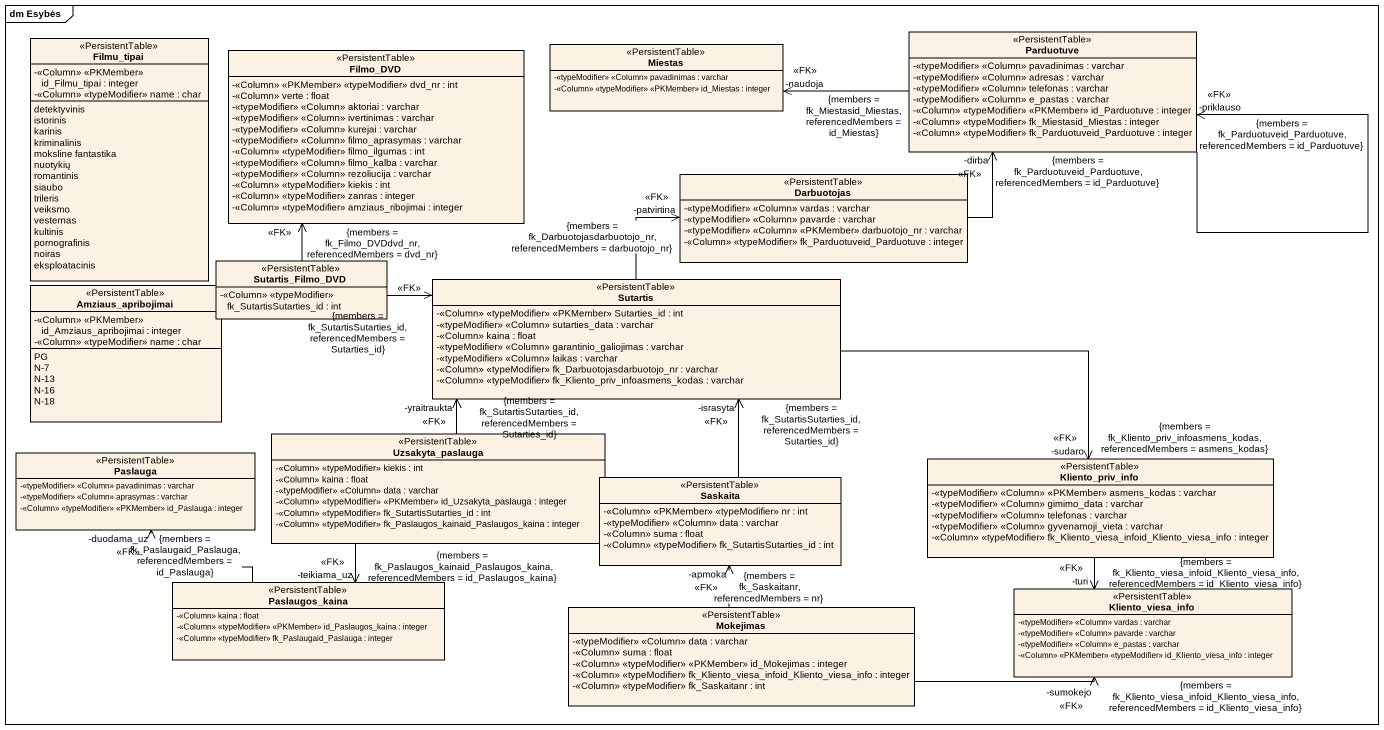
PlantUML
@startuml
mainframe dm Esybės
hide circle
hide empty members
skinparam classAttributeIconSize 0
class Parduotuve <<PersistentTable>> {
  -<<typeModifier>> <<Column>> pavadinimas : varchar
  -<<typeModifier>> <<Column>> adresas : varchar
  -<<typeModifier>> <<Column>> telefonas : varchar
  -<<typeModifier>> <<Column>> e_pastas : varchar
  -<<Column>> <<typeModifier>> <<PKMember>> id_Parduotuve : integer
  -<<Column>> <<typeModifier>> fk_Miestasid_Miestas : integer
  -<<Column>> <<typeModifier>> fk_Parduotuveid_Parduotuve : integer
}
enum Filmu_tipai <<PersistentTable>> {
  -<<Column>> <<PKMember>> id_Filmu_tipai : integer
  -<<Column>> <<typeModifier>> name : char
  detektyvinis
  istorinis
  karinis
  kriminalinis
  moksline fantastika
  nuotykių
  romantinis
  siaubo
  trileris
  veiksmo
  vesternas
  kultinis
  pornografinis
  noiras
  eksploatacinis
}
class Filmo_DVD <<PersistentTable>> {
  -<<Column>> <<PKMember>> <<typeModifier>> dvd_nr : int
  -<<Column>> verte : float
  -<<typeModifier>> <<Column>> aktoriai : varchar
  -<<typeModifier>> <<Column>> ivertinimas : varchar
  -<<typeModifier>> <<Column>> kurejai : varchar
  -<<typeModifier>> <<Column>> filmo_aprasymas : varchar
  -<<Column>> <<typeModifier>> filmo_ilgumas : int
  -<<typeModifier>> <<Column>> filmo_kalba : varchar
  -<<typeModifier>> <<Column>> rezoliucija : varchar
  -<<Column>> <<typeModifier>> kiekis : int
  -<<Column>> <<typeModifier>> zanras : integer
  -<<Column>> <<typeModifier>> amziaus_ribojimai : integer
}
class Miestas <<PersistentTable>> {
  -<<typeModifier>> <<Column>> pavadinimas : varchar
  -<<Column>> <<typeModifier>> <<PKMember>> id_Miestas : integer
}
class Darbuotojas <<PersistentTable>> {
  -<<typeModifier>> <<Column>> vardas : varchar
  -<<typeModifier>> <<Column>> pavarde : varchar
  -<<typeModifier>> <<Column>> <<PKMember>> darbuotojo_nr : varchar
  -<<Column>> <<typeModifier>> fk_Parduotuveid_Parduotuve : integer
}
class Sutartis_Filmo_DVD <<PersistentTable>> {
  -<<Column>> <<typeModifier>> fk_SutartisSutarties_id : int
}
enum Amziaus_apribojimai <<PersistentTable>> {
  -<<Column>> <<PKMember>> id_Amziaus_apribojimai : integer
  -<<Column>> <<typeModifier>> name : char
  PG
  N-7
  N-13
  N-16
  N-18
}
class Sutartis <<PersistentTable>> {
  -<<Column>> <<typeModifier>> <<PKMember>> Sutarties_id : int
  -<<typeModifier>> <<Column>> sutarties_data : varchar
  -<<Column>> kaina : float
  -<<typeModifier>> <<Column>> garantinio_galiojimas : varchar
  -<<typeModifier>> <<Column>> laikas : varchar
  -<<Column>> <<typeModifier>> fk_Darbuotojasdarbuotojo_nr : varchar
  -<<Column>> <<typeModifier>> fk_Kliento_priv_infoasmens_kodas : varchar
}
class Paslauga <<PersistentTable>> {
  -<<typeModifier>> <<Column>> pavadinimas : varchar
  -<<typeModifier>> <<Column>> aprasymas : varchar
  -<<Column>> <<typeModifier>> <<PKMember>> id_Paslauga : integer
}
class Uzsakyta_paslauga <<PersistentTable>> {
  -<<Column>> <<typeModifier>> kiekis : int
  -<<Column>> kaina : float
  -<<typeModifier>> <<Column>> data : varchar
  -<<Column>> <<typeModifier>> <<PKMember>> id_Uzsakyta_paslauga : integer
  -<<Column>> <<typeModifier>> fk_SutartisSutarties_id : int
  -<<Column>> <<typeModifier>> fk_Paslaugos_kainaid_Paslaugos_kaina : integer
}
class Kliento_priv_info <<PersistentTable>> {
  -<<typeModifier>> <<Column>> <<PKMember>> asmens_kodas : varchar
  -<<typeModifier>> <<Column>> gimimo_data : varchar
  -<<typeModifier>> <<Column>> telefonas : varchar
  -<<typeModifier>> <<Column>> gyvenamoji_vieta : varchar
  -<<Column>> <<typeModifier>> fk_Kliento_viesa_infoid_Kliento_viesa_info : integer
}
class Saskaita <<PersistentTable>> {
  -<<Column>> <<PKMember>> <<typeModifier>> nr : int
  -<<typeModifier>> <<Column>> data : varchar
  -<<Column>> suma : float
  -<<Column>> <<typeModifier>> fk_SutartisSutarties_id : int
}
class Paslaugos_kaina <<PersistentTable>> {
  -<<Column>> kaina : float
  -<<Column>> <<typeModifier>> <<PKMember>> id_Paslaugos_kaina : integer
  -<<Column>> <<typeModifier>> fk_Paslaugaid_Paslauga : integer
}
class Kliento_viesa_info <<PersistentTable>> {
  -<<typeModifier>> <<Column>> vardas : varchar
  -<<typeModifier>> <<Column>> pavarde : varchar
  -<<typeModifier>> <<Column>> e_pastas : varchar
  -<<Column>> <<PKMember>> <<typeModifier>> id_Kliento_viesa_info : integer
}
class Mokejimas <<PersistentTable>> {
  -<<typeModifier>> <<Column>> data : varchar
  -<<Column>> suma : float
  -<<Column>> <<typeModifier>> <<PKMember>> id_Mokejimas : integer
  -<<Column>> <<typeModifier>> fk_Kliento_viesa_infoid_Kliento_viesa_info : integer
  -<<Column>> <<typeModifier>> fk_Saskaitanr : int
}
Parduotuve --> "-priklauso\n<<FK>>\n{members = fk_Parduotuveid_Parduotuve, referencedMembers = id_Parduotuve}" Parduotuve
Parduotuve -left-> "-naudoja\n<<FK>>\n{members = fk_Miestasid_Miestas, referencedMembers = id_Miestas}" Miestas
Darbuotojas -right-> "-dirba\n<<FK>>\n{members = fk_Parduotuveid_Parduotuve, referencedMembers = id_Parduotuve}" Parduotuve
Sutartis_Filmo_DVD -up-> "<<FK>>\n{members = fk_Filmo_DVDdvd_nr, referencedMembers = dvd_nr}" Filmo_DVD
Sutartis_Filmo_DVD -right-> "<<FK>>\n{members = fk_SutartisSutarties_id, referencedMembers = Sutarties_id}" Sutartis
Sutartis -up-> "-patvirtina\n<<FK>>\n{members = fk_Darbuotojasdarbuotojo_nr, referencedMembers = darbuotojo_nr}" Darbuotojas
Sutartis -right-> "-sudaro\n<<FK>>\n{members = fk_Kliento_priv_infoasmens_kodas, referencedMembers = asmens_kodas}" Kliento_priv_info
Uzsakyta_paslauga -up-> "-yraitraukta\n<<FK>>\n{members = fk_SutartisSutarties_id, referencedMembers = Sutarties_id}" Sutartis
Uzsakyta_paslauga --> "-teikiama_uz\n<<FK>>\n{members = fk_Paslaugos_kainaid_Paslaugos_kaina, referencedMembers = id_Paslaugos_kaina}" Paslaugos_kaina
Kliento_priv_info --> "-turi\n<<FK>>\n{members = fk_Kliento_viesa_infoid_Kliento_viesa_info, referencedMembers = id_Kliento_viesa_info}" Kliento_viesa_info
Saskaita -up-> "-israsyta\n<<FK>>\n{members = fk_SutartisSutarties_id, referencedMembers = Sutarties_id}" Sutartis
Paslaugos_kaina -up-> "-duodama_uz\n<<FK>>\n{members = fk_Paslaugaid_Paslauga, referencedMembers = id_Paslauga}" Paslauga
Mokejimas -up-> "-apmoka\n<<FK>>\n{members = fk_Saskaitanr, referencedMembers = nr}" Saskaita
Mokejimas -right-> "-sumokejo\n<<FK>>\n{members = fk_Kliento_viesa_infoid_Kliento_viesa_info, referencedMembers = id_Kliento_viesa_info}" Kliento_viesa_info
@enduml
